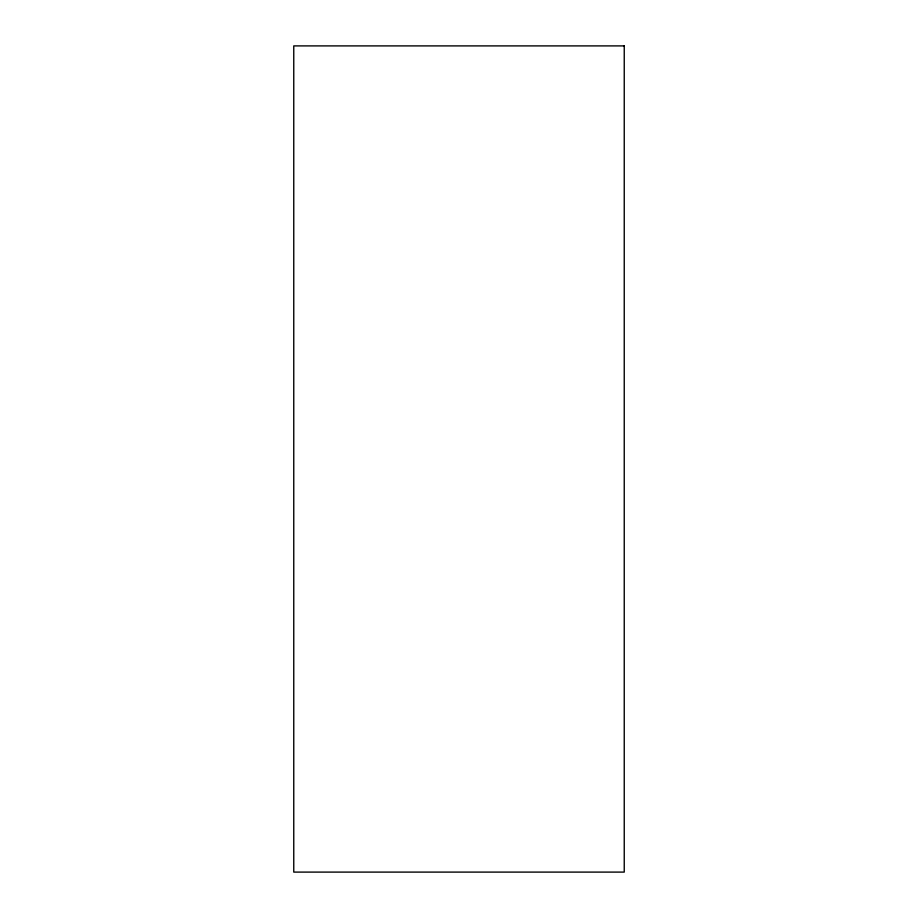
<?xml version="1.0" encoding="UTF-8"?>
<svg xmlns="http://www.w3.org/2000/svg" width="918" height="918" viewBox="0 0 918 918"><rect width="100%" height="100%" fill="white"/><g stroke="black" fill="none" stroke-linecap="round" stroke-linejoin="round"><path stroke-width="1.38" d="M624.24 45.9L293.76 45.9L293.76 872.1L624.24 872.1L624.24 45.9"/></g></svg>
